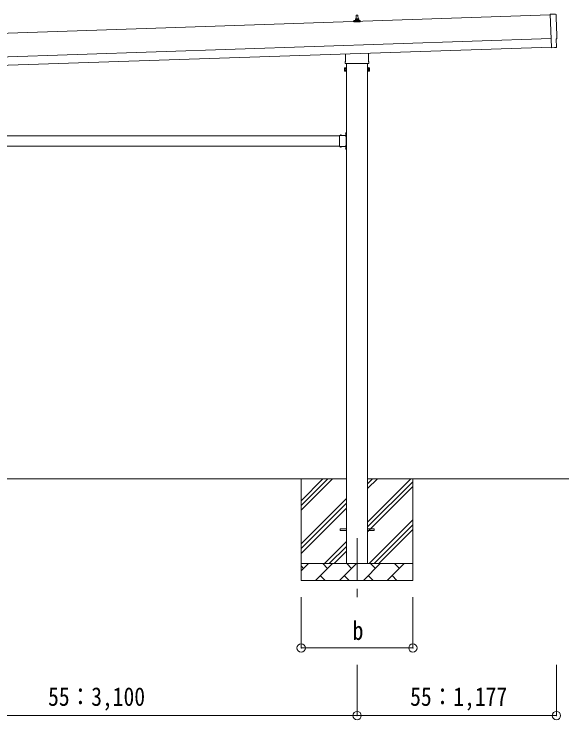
# Model space of a CAD drawing. Units: millimetres, scale not verified. Extents: x -14053 to 14053, y -9700 to 9700.
# Drawn here: x 3250 to 6526, y 1165 to 5338 of the extents above; entities that cross this region are included whole.
import ezdxf
from ezdxf.enums import TextEntityAlignment as Align

# ---------------------------------------------------------------- set-up
doc = ezdxf.new("R2010")
doc.units = ezdxf.units.MM
doc.header["$LTSCALE"] = 50
doc.header["$PDMODE"] = 32
doc.header["$PDSIZE"] = 50
doc.linetypes.add('CHAIN1', pattern=[8, 5, -1, 1, -1])
doc.linetypes.add('USER8', pattern=[4, 3, -1])
for name, color, linetype, lineweight in [('0-2_建具', 4, 'Continuous', 9), ('0-3_階段', 7, 'CHAIN1', 9), ('0-4_設備', 7, 'Continuous', 9), ('0-8_外構', 6, 'Continuous', 9)]:
    doc.layers.add(name, color=color, linetype=linetype, lineweight=lineweight)
doc.styles.add('ＭＳ ゴシック', font='')
doc.styles.get('ＭＳ ゴシック').set_extended_font_data('MS Gothic')

msp = doc.modelspace()

# ---------------------------------------------------------------- linework, layer by layer
at = {"layer": '0-2_建具'}
for p, q in [((6416.97, 5332.47), (1033.96, 5153.03)), ((5257.35, 5291.48), (5257.35, 5299.19)), ((5257.74, 5299.98), (5293.47, 5299.98)), ((5258.12, 5300.16), (5264.84, 5301.79)), ((5265.22, 5301.98), (5285.99, 5301.98)), ((5265.6, 5302.77), (5265.6, 5306.98)), ((5266.6, 5306.98), (5284.6, 5306.98)), ((5269.6, 5306.98), (5270.33, 5330.5)), ((5271.33, 5331.48), (5279.88, 5331.48)), ((5280.88, 5330.5), (5281.6, 5306.98)), ((5285.6, 5302.77), (5285.6, 5306.98)), ((5293.09, 5300.16), (5286.37, 5301.79)), ((5293.85, 5291.48), (5293.85, 5299.19)), ((5293.85, 5291.48), (5257.35, 5291.48)), ((1038.62, 5013.11), (6421.63, 5192.54)), ((1040.29, 4963.14), (6423.3, 5142.57)), ((6423.39, 5139.81), (6423.43, 5138.8)), ((6443.05, 5139.46), (6449.95, 5140.05)), ((5207.3, 5057.49), (5207.3, 5101.94)), ((5343.9, 5106.49), (5343.9, 5057.49)), ((5205.6, 5048.72), (5205.6, 5054.22)), ((5345.6, 5054.22), (5345.6, 5048.72)), ((5201.6, 5019.22), (5202.36, 5020.53)), ((5201.6, 5019.22), (5201.6, 5002.22)), ((5208.6, 5015.63), (5202.36, 5015.63)), ((5343.54, 5045.22), (5207.67, 5045.22)), ((5213.1, 5045.22), (5213.1, 2089.38)), ((5338.1, 2089.38), (5338.1, 5045.22)), ((5342.6, 5015.63), (5348.85, 5015.63)), ((5349.6, 5019.22), (5348.85, 5020.53)), ((5349.6, 5019.22), (5349.6, 5002.22)), ((5201.6, 5002.22), (5202.36, 5000.9)), ((5208.6, 5005.81), (5202.36, 5005.81)), ((5208.6, 5000.9), (5202.36, 5000.9)), ((5211.1, 5001.52), (5208.6, 5001.52)), ((5340.1, 5001.52), (5342.6, 5001.52)), ((5342.6, 5005.81), (5348.85, 5005.81)), ((5342.6, 5000.9), (5348.85, 5000.9)), ((5349.6, 5002.22), (5348.85, 5000.9)), ((5210.6, 4636.28), (5211.1, 4636.28)), ((5211.1, 4640.38), (5213.1, 4640.38)), ((5211.1, 4640.38), (5211.1, 4620.38)), ((5211.1, 4636.28), (5211.1, 4624.48)), ((5213.1, 4633.38), (5211.1, 4633.38)), ((5213.1, 4640.38), (5213.1, 4620.38)), ((2280.1, 4617.38), (5171.1, 4617.38)), ((5171.1, 4620.38), (5171.1, 4554.38)), ((5171.1, 4620.38), (5211.1, 4620.38)), ((5174.2, 4620.89), (5174.2, 4620.38)), ((5174.2, 4620.38), (5186, 4620.38)), ((5213.1, 4627.38), (5211.1, 4627.38)), ((5211.1, 4616.38), (5211.1, 4558.38)), ((2280.1, 4557.38), (5171.1, 4557.38)), ((5171.1, 4554.38), (5211.1, 4554.38)), ((5174.2, 4553.88), (5174.2, 4554.38)), ((5174.2, 4554.38), (5186, 4554.38)), ((5207.1, 4557.38), (5212.6, 4557.38)), ((5211.1, 4556.38), (5207.1, 4556.38)), ((5210.6, 4550.28), (5211.1, 4550.28)), ((5211.1, 4554.38), (5211.1, 4534.38)), ((5211.1, 4550.28), (5211.1, 4538.48)), ((5213.1, 4554.38), (5213.1, 4534.38)), ((5213.1, 4547.38), (5211.1, 4547.38)), ((5213.1, 4541.38), (5211.1, 4541.38)), ((5211.1, 4534.38), (5213.1, 4534.38)), ((5175.6, 2293.88), (5213.1, 2293.88)), ((5175.6, 2284.88), (5175.6, 2293.88)), ((5175.6, 2284.88), (5213.1, 2284.88)), ((5338.1, 2293.88), (5375.6, 2293.88)), ((5338.1, 2284.88), (5375.6, 2284.88)), ((5375.6, 2284.88), (5375.6, 2293.88))]:
    msp.add_line(p, q, dxfattribs=at)
for points in [[(6448.41, 5336.95), (6416.8, 5337.55), (6423.39, 5139.81)], [(6452.69, 5143.13), (6451.12, 5190.14), (6451.72, 5190.16)], [(6442.29, 5139.71), (6441.61, 5140.32), (6423.43, 5138.8)], [(5208.6, 5000.9), (5208.6, 5020.53), (5202.36, 5020.53)], [(5208.6, 5001.52), (5208.6, 5019.92), (5211.1, 5019.92)], [(5342.6, 5001.52), (5342.6, 5019.92), (5340.1, 5019.92)], [(5342.6, 5000.9), (5342.6, 5020.53), (5348.85, 5020.53)], [(5210.6, 4636.28), (5210.6, 4624.48), (5211.1, 4624.48)], [(5174.2, 4620.89), (5186, 4620.89), (5186, 4620.38)], [(5211.1, 4616.38), (5207.1, 4616.38), (5207.1, 4618.38), (5211.1, 4618.38)], [(5207.1, 4617.38), (5212.6, 4617.38), (5212.6, 4557.38)], [(5174.2, 4553.88), (5186, 4553.88), (5186, 4554.38)], [(5211.1, 4558.38), (5207.1, 4558.38), (5207.1, 4556.38)], [(5210.6, 4550.28), (5210.6, 4538.48), (5211.1, 4538.48)]]:
    msp.add_lwpolyline(points, dxfattribs=at)
for points in [[(5211.1, 5000.22), (5211.1, 5021.22), (5213.1, 5021.22), (5213.1, 5000.22)], [(5340.1, 5000.22), (5340.1, 5021.22), (5338.1, 5021.22), (5338.1, 5000.22)]]:
    msp.add_lwpolyline(points, close=True, dxfattribs=at)
at = {"layer": '0-2_建具', "linetype": 'USER8'}
for points in [[(5208.49, 4632.88), (5211.27, 4631.53), (5211.88, 4630.38)], [(5177.6, 4623), (5178.96, 4620.22), (5180.1, 4619.61)], [(5182.6, 4623), (5181.25, 4620.22), (5180.1, 4619.61)], [(5208.49, 4627.88), (5211.27, 4629.24), (5211.88, 4630.38)], [(5177.6, 4551.77), (5178.96, 4554.55), (5180.1, 4555.16)], [(5182.6, 4551.77), (5181.25, 4554.55), (5180.1, 4555.16)], [(5208.49, 4546.88), (5211.27, 4545.53), (5211.88, 4544.38)], [(5208.49, 4541.88), (5211.27, 4543.24), (5211.88, 4544.38)]]:
    msp.add_lwpolyline(points, dxfattribs=at)
at = {"layer": '0-2_建具'}
for centre, radius, start, end in [((5258.35, 5299.19), 1, 103.62699, 180), ((5264.6, 5302.77), 1, 283.62699, 0), ((5269.69, 5306.35), 4.13, 90, 171.17633), ((5266.6, 5305.98), 1, 90, 180), ((5271.33, 5330.48), 1, 90, 178.60509), ((5278.94, 5306.98), 4.83, 133.60282, 180), ((5272.27, 5306.98), 4.83, 0, 46.39718), ((5279.88, 5330.48), 1, 1.39491, 90), ((5281.52, 5306.35), 4.13, 8.82367, 90), ((5284.6, 5305.98), 1, 0, 90), ((5286.6, 5302.77), 1, 180, 256.37301), ((5292.85, 5299.19), 1, 0, 76.37301), ((5209.6, 5054.22), 4, 125.09963, 180), ((5209.6, 5048.72), 4, 180, 194.47751), ((5341.6, 5054.22), 4, 0, 54.90037), ((5341.6, 5048.72), 4, 345.52249, 0), ((5205.95, 5018.08), 4.34, 145.61575, 214.38425), ((5217.85, 5010.72), 16.24, 162.41205, 197.58795), ((5209.6, 5048.72), 4, 194.47751, 241.04498), ((5341.6, 5048.72), 4, 298.95502, 345.52249), ((5333.36, 5010.72), 16.24, 342.41205, 17.58795), ((5345.26, 5018.08), 4.34, 325.61575, 34.38425), ((5205.95, 5003.36), 4.34, 145.61575, 214.38425), ((5345.26, 5003.36), 4.34, 325.61575, 34.38425), ((5216.34, 4630.38), 8.23, 134.2189, 225.7811), ((5180.1, 4615.15), 8.23, 44.2189, 135.7811), ((5211.1, 4620.38), 2, 270, 0), ((5180.1, 4559.62), 8.23, 224.2189, 315.7811), ((5216.34, 4544.38), 8.23, 134.2189, 225.7811), ((5211.1, 4554.38), 2, 0, 90)]:
    msp.add_arc(centre, radius, start, end, dxfattribs=at)
for centre, major_axis, ratio, start_param, end_param in [((6448.35, 5333.95), (3, 0.1), 0.99863, 6.2683889, 7.8016218), ((11213.91, 5422.34), (-4760.73, -158.69), 0.99863, 6.2683889, 6.2976778), ((6451.57, 5194.56), (4.4, 0.15), 0.99863, 4.712389, 6.2976778), ((6442.96, 5140.46), (0.75, -0.666), 0.9974, 4.712389, 5.5252311), ((6449.69, 5143.04), (2.25, -2), 0.9974, 5.5252311, 7.0411395)]:
    msp.add_ellipse(centre, major_axis=major_axis, ratio=ratio, start_param=start_param, end_param=end_param, dxfattribs=at)
at = {"layer": '0-3_階段'}
msp.add_line((5275.6, 2239.38), (5275.6, 1890.38), dxfattribs=at)
at = {"layer": '0-4_設備'}
for p, q in [((5213.1, 2589.38), (2238.1, 2589.38)), ((4945.6, 2589.38), (4945.6, 1989.38)), ((4945.6, 2404.33), (5130.65, 2589.38)), ((4945.6, 2432.62), (5102.37, 2589.38)), ((4945.6, 2460.9), (5074.09, 2589.38)), ((6526.48, 2589.38), (5338.1, 2589.38)), ((5338.1, 2334.29), (5593.2, 2589.38)), ((5338.1, 2532.28), (5395.21, 2589.38)), ((5338.1, 2560.56), (5366.93, 2589.38)), ((5605.6, 2589.38), (5605.6, 1989.38)), ((5338.1, 2306), (5605.6, 2573.5)), ((5338.1, 2277.72), (5605.6, 2545.22)), ((4945.6, 2206.34), (5213.1, 2473.84)), ((4945.6, 2178.06), (5213.1, 2445.56)), ((4945.6, 2149.78), (5213.1, 2417.28)), ((5347.76, 2089.38), (5605.6, 2347.23)), ((5376.05, 2089.38), (5605.6, 2318.94)), ((5404.33, 2089.38), (5605.6, 2290.66)), ((5083.2, 2089.38), (5213.1, 2219.29)), ((5111.49, 2089.38), (5213.1, 2191)), ((5139.77, 2089.38), (5213.1, 2162.72)), ((4945.6, 2089.38), (5605.6, 2089.38)), ((4945.6, 2046.49), (4988.5, 2089.38)), ((5029.92, 1989.38), (5129.92, 2089.38)), ((5101.37, 2060.83), (5072.81, 2089.38)), ((5171.34, 1989.38), (5271.34, 2089.38)), ((5242.79, 2060.83), (5214.23, 2089.38)), ((5312.76, 1989.38), (5412.76, 2089.38)), ((5384.21, 2060.83), (5355.65, 2089.38)), ((5454.18, 1989.38), (5554.18, 2089.38)), ((5525.63, 2060.83), (5497.08, 2089.38)), ((5602.32, 2089.38), (5605.6, 2092.67)), ((4959.94, 2060.83), (4945.6, 2075.17)), ((5058.47, 2017.94), (5087.03, 1989.38)), ((5199.89, 2017.94), (5228.45, 1989.38)), ((5341.32, 2017.94), (5369.87, 1989.38)), ((5482.74, 2017.94), (5511.29, 1989.38)), ((5605.6, 1989.38), (4945.6, 1989.38))]:
    msp.add_line(p, q, dxfattribs=at)
at = {"layer": '0-8_外構'}
for p, q in [((4945.6, 1590.38), (4945.6, 1890.38)), ((5605.6, 1590.38), (5605.6, 1890.38)), ((4945.6, 1590.38), (5605.6, 1590.38)), ((5275.6, 1190.38), (5275.6, 1490.38)), ((6452.63, 1190.38), (6452.63, 1490.38))]:
    msp.add_line(p, q, dxfattribs=at)
msp.add_lwpolyline([(1002.96, 1190.38), (2175.6, 1190.38), (5275.6, 1190.38), (6452.63, 1190.38)], dxfattribs=at)
for p in [(4945.6, 1590.38), (5605.6, 1590.38), (5275.6, 1190.38), (6452.63, 1190.38)]:
    msp.add_point(p, dxfattribs=at)

# ---------------------------------------------------------------- texts
at = {"layer": '0-8_外構', "color": 7, "style": 'ＭＳ ゴシック', "width": 0.85}
for s, p in [('b', (5249.35, 1605.38)), ('55：3,100', (3450.6, 1215.38)), ('55：1,177', (5589.12, 1215.38))]:
    msp.add_text(s, height=110, dxfattribs=at).set_placement(p, align=Align.BOTTOM_LEFT)

doc.saveas('drawing.dxf')
